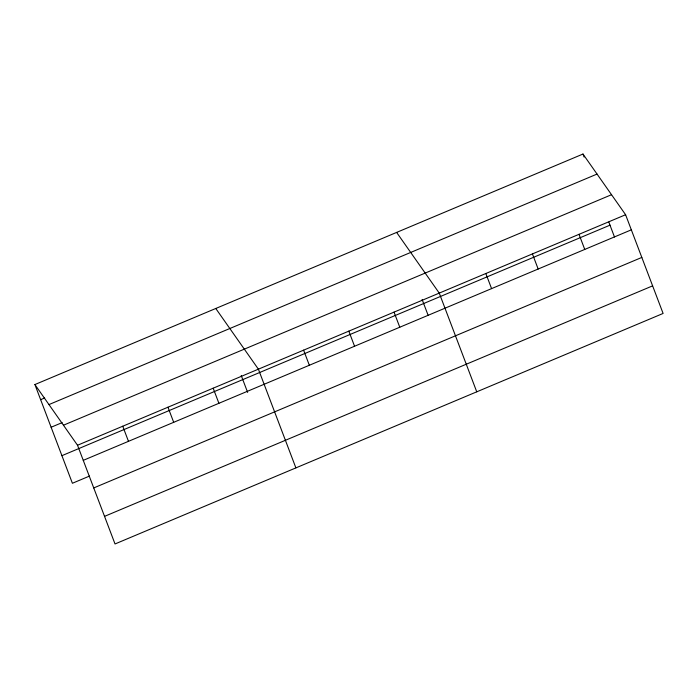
<?xml version="1.0" encoding="UTF-8"?>
<svg xmlns="http://www.w3.org/2000/svg" width="698" height="698" viewBox="0 0 698 698"><rect width="100%" height="100%" fill="white"/><g stroke="black" fill="none" stroke-linecap="round" stroke-linejoin="round"><path stroke-width="1.05" d="M34.9 384.554L582.978 154.04L625.6 214.731L663.1 313.446L115.022 543.96L77.522 445.245L34.9 384.554L72.4 483.269L89.484 476.08M40.641 399.657L44.655 397.965M48.965 404.578L597.043 174.072M51.12 427.246L62.174 422.604M63.457 425.213L611.535 194.707M77.522 445.245L625.6 214.731M61.921 455.672L610 225.166M83.263 460.348L631.341 229.834M93.741 487.937L641.82 257.431M104.543 516.363L652.621 285.857M396.63 232.417L439.251 293.108L476.751 391.822M215.769 308.481L258.391 369.172L295.891 467.887M582.978 154.04L584.13 157.067M608.839 222.121L614.484 236.988M579.017 234.327L584.75 249.43M532.426 253.915L538.167 269.027M485.843 273.511L491.575 288.614M422.107 299.477L428.144 315.365M394.038 312.119L399.78 327.222M348.826 331.14L354.558 346.243M303.604 350.16L309.345 365.263M241.238 375.55L247.65 392.416M213.169 388.193L218.91 403.296M167.956 407.204L173.697 422.316M122.743 426.225L128.476 441.328"/></g></svg>
